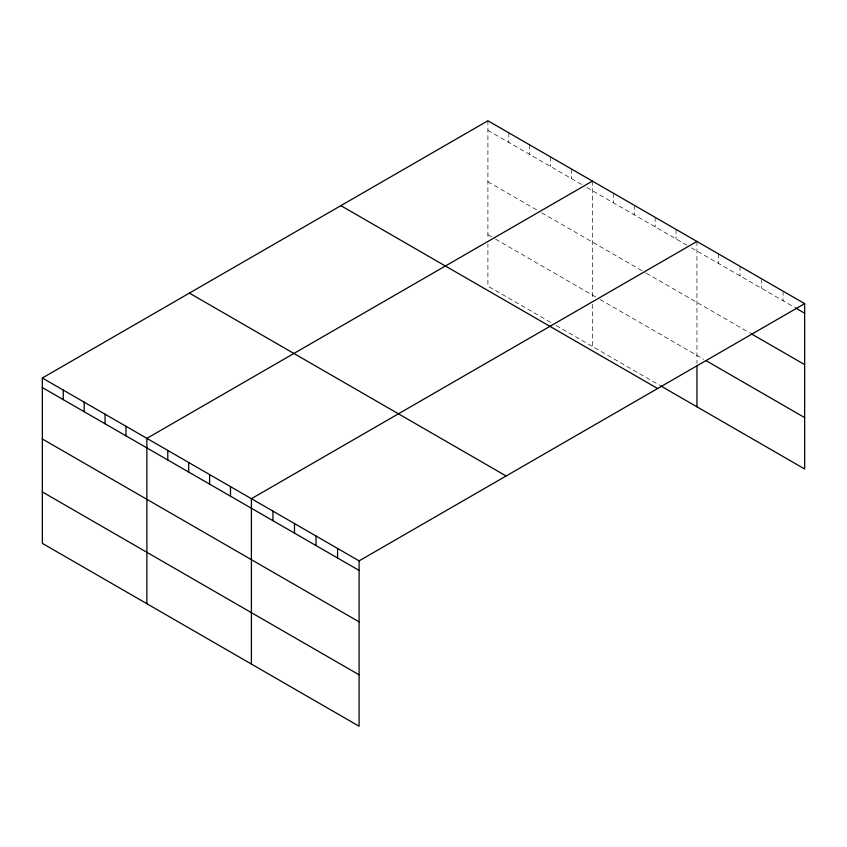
<?xml version="1.0" encoding="UTF-8"?>
<svg xmlns="http://www.w3.org/2000/svg" width="847" height="847" viewBox="0 0 847 847"><rect width="100%" height="100%" fill="white"/><g stroke="black" fill="none" stroke-linecap="round" stroke-linejoin="round"><path stroke-width="0.64" stroke-dasharray="4.24 3.18" d="M487.904 130.332L582.524 184.964M586.929 187.505L687.055 245.302M691.459 247.843L794.444 307.313M487.904 181.745L537.411 210.331M541.815 212.872L645.245 272.575M646.346 273.21L750.241 333.199M487.904 234.714L494.51 238.526M495.601 239.161L599.03 298.875M600.131 299.51L703.762 359.329M550.624 322.336L487.904 286.127L487.904 243.936M556.119 325.513L659.548 385.226M783.115 291.199L783.115 300.77M761.569 278.769L761.569 288.329M740.034 266.329L740.034 275.889M718.5 253.899L718.5 263.459M696.954 241.459L696.954 363.321M676.054 229.389L676.054 238.949M655.144 217.319L655.144 226.88M634.244 205.249L634.244 214.82M613.334 193.18L613.334 202.751M592.434 181.11L592.434 299.012M592.434 304.285L592.434 346.476M571.524 169.04L571.524 178.611M550.624 156.97L550.624 166.541M529.714 144.901L529.714 154.472M508.814 132.831L508.814 142.402M487.904 120.761L487.904 238.663"/><path stroke-width="1.27" d="M42.35 378.006L359.096 560.873L359.096 726.239L42.35 543.361L42.35 378.006L487.904 120.761L804.65 303.639L804.65 468.994L660.649 385.861M592.434 181.11L146.88 438.354L146.88 603.71M696.954 241.459L251.4 498.703L251.4 664.059M359.096 560.873L804.65 303.639M795.577 307.969L804.65 313.199M751.374 333.856L804.65 364.612M706.027 360.642L804.65 417.582M340.875 205.652L657.621 388.529M189.379 293.115L506.125 475.982M42.35 387.566L359.096 570.433M42.35 438.979L359.096 621.846M42.35 491.948L359.096 674.826M696.954 365.957L696.954 406.825M337.561 548.443L337.561 558.004M316.016 536.003L316.016 545.563M294.481 523.573L294.481 533.134M272.946 511.133L272.946 520.693M230.5 486.633L230.5 496.194M209.59 474.564L209.59 484.124M188.69 462.494L188.69 472.054M167.78 450.424L167.78 459.985M125.97 426.285L125.97 435.845M105.07 414.215L105.07 423.775M84.16 402.145L84.16 411.706M63.26 390.075L63.26 399.636"/></g></svg>
